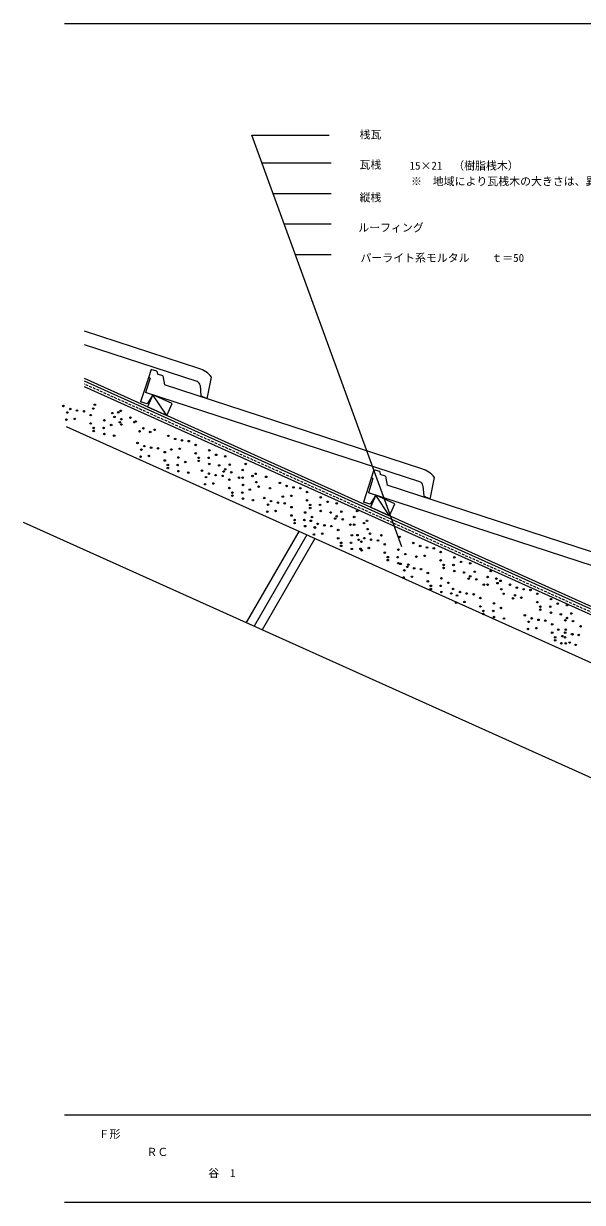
# Model space of a CAD drawing. Units: millimetres, scale not verified. Extents: x -207 to 218, y -140 to 130.
# Drawn here: x -206.9 to -78.9, y -140 to 130 of the extents above; entities that cross this region are included whole.
import ezdxf
from ezdxf.enums import TextEntityAlignment as Align

# ---------------------------------------------------------------- set-up
doc = ezdxf.new("R2010")
doc.units = ezdxf.units.MM
doc.header["$LTSCALE"] = 0.5
doc.linetypes.add('DASHED1', pattern=[1.8, 1.2, -0.6])
for name, color, linetype, lineweight in [('0-0', 5, 'Continuous', 18), ('0-1', 7, 'Continuous', 18), ('1-0', 7, 'Continuous', 18), ('1-1', 7, 'Continuous', 18), ('1-2', 3, 'Continuous', 18), ('1-4', 7, 'Continuous', 18)]:
    doc.layers.add(name, color=color, linetype=linetype, lineweight=lineweight)
doc.styles.add('ＭＳ ゴシック', font='')
doc.styles.get('ＭＳ ゴシック').set_extended_font_data('MS Gothic')

msp = doc.modelspace()

# ---------------------------------------------------------------- linework, layer by layer
at = {"layer": '0-0'}
for p, q in [((-197.5676, 130.0135), (202.4324, 130.0135)), ((202.4324, -119.9865), (-197.5676, -119.9865)), ((202.4324, -139.9865), (-197.5676, -139.9865))]:
    msp.add_line(p, q, dxfattribs=at)
at = {"layer": '0-1'}
for p, q in [((-152.2887, 98.1171), (-136.428, 98.1171)), ((-149.7409, 91.1171), (-136.428, 91.1171)), ((-147.1931, 84.1171), (-136.428, 84.1171)), ((-144.6453, 77.1171), (-136.428, 77.1171))]:
    msp.add_line(p, q, dxfattribs=at)
at = {"layer": '1-0'}
for p, q in [((3.2436, -39.5395), (-192.973, 48.758)), ((3.2436, -40.1975), (-192.973, 48.1)), ((3.2436, -41.5134), (-192.973, 46.7841)), ((3.2436, -52.4792), (-197.0766, 37.6649)), ((3.2436, -78.7973), (-206.9254, 15.7788)), ((-143.8584, 13.7166), (-155.9195, -7.1739)), ((-142.0252, 12.8917), (-154.0864, -7.9988)), ((-140.1921, 12.0668), (-152.2532, -8.8237))]:
    msp.add_line(p, q, dxfattribs=at)
at = {"layer": '1-0', "linetype": 'DASHED1'}
msp.add_line((3.2436, -40.8554), (-192.973, 47.4421), dxfattribs=at)
at = {"layer": '1-0'}
for centre in [(-197.7987, 42.4248), (-196.9065, 40.9315), (-196.235, 41.7298), (-194.6713, 41.3823), (-193.1076, 41.2086), (-191.5439, 40.3399), (-190.9459, 41.8378), (-190.5985, 42.7066), (-186.6023, 40.7954), (-185.2124, 40.9691), (-184.6911, 41.3166), (-197.1037, 39.2974), (-195.1925, 39.4711), (-191.5439, 38.4287), (-188.4165, 39.1237), (-186.8528, 38.0812), (-186.0811, 39.9266), (-184.8649, 38.7104), (-184.5174, 39.4054), (-184.5174, 38.1892), (-182.4324, 39.7529), (-181.5637, 38.7104), (-181.2162, 38.8842), (-190.8489, 37.3862), (-190.8489, 36.6912), (-188.5902, 37.3862), (-188.4165, 35.9962), (-186.1578, 35.6487), (-180.3475, 36.6255), (-179.4788, 37.3205), (-177.9151, 36.4517), (-176.8726, 36.973), (-173.7452, 35.583), (-180.8155, 33.9332), (-179.9233, 32.4399), (-179.2518, 33.2382), (-177.6881, 32.8907), (-176.1244, 32.717), (-173.0502, 32.4556), (-172.1815, 34.888), (-171.139, 32.6293), (-170.6178, 34.5405), (-169.0541, 34.3668), (-167.4903, 33.4981), (-164.3629, 32.2819), (-180.1205, 30.8058), (-178.2093, 30.9795), (-174.5607, 31.8483), (-174.5607, 29.9371), (-171.4333, 30.6321), (-169.8696, 29.5896), (-167.4903, 31.5869), (-166.7954, 30.5444), (-166.7954, 29.8494), (-164.5367, 30.5444), (-162.7992, 31.2394), (-160.7143, 30.8919), (-173.8657, 28.8946), (-173.8657, 28.1996), (-171.607, 28.8946), (-171.4333, 27.5046), (-169.1746, 27.1571), (-166.0237, 27.633), (-164.46, 26.938), (-164.3629, 29.1544), (-162.1042, 28.807), (-161.0618, 27.417), (-160.7143, 27.9382), (-159.6718, 28.9807), (-159.3243, 27.2432), (-156.7181, 27.7645), (-156.0232, 29.1544), (-153.7645, 26.8958), (-165.3287, 24.5056), (-165.1315, 26.1397), (-163.4175, 24.6793), (-162.8963, 26.5905), (-161.3326, 26.4168), (-159.7689, 25.5481), (-157.5869, 26.027), (-156.7181, 26.027), (-156.6415, 24.3318), (-154.4595, 26.3745), (-153.5907, 24.9846), (-151.332, 26.2008), (-148.2046, 24.8108), (-159.7689, 23.6369), (-159.0739, 22.5944), (-159.0739, 21.8994), (-156.8152, 22.5944), (-155.0777, 23.2894), (-153.0695, 23.9421), (-150.4633, 23.5946), (-147.5097, 21.6834), (-146.6409, 24.1158), (-145.5985, 21.8571), (-145.0772, 23.7683), (-143.5135, 23.5946), (-141.9498, 22.7259), (-138.8224, 21.5097), (-156.6415, 21.2044), (-154.3828, 20.8569), (-151.7797, 21.3328), (-150.8875, 19.8395), (-150.216, 20.6378), (-148.6523, 20.2903), (-147.0886, 20.1166), (-145.5249, 19.2478), (-141.9498, 20.8147), (-141.2548, 19.7722), (-141.2548, 19.0772), (-138.9961, 19.7722), (-137.2587, 20.4672), (-135.1737, 20.1197), (-151.0847, 18.2054), (-149.1735, 18.3791), (-145.5249, 17.3366), (-144.8299, 16.2942), (-142.5712, 16.2942), (-142.3975, 18.0316), (-141.0967, 16.1282), (-140.8338, 16.9892), (-138.8224, 18.3822), (-136.5637, 18.0348), (-135.5212, 16.6448), (-135.1737, 17.166), (-134.1313, 18.2085), (-133.7838, 16.471), (-131.1776, 16.9923), (-130.4826, 18.3822), (-128.2239, 16.1236), (-144.8299, 15.5992), (-142.3975, 14.9042), (-140.2045, 14.635), (-140.1388, 14.5567), (-139.533, 15.4333), (-137.9693, 15.0858), (-136.4056, 14.912), (-134.8419, 14.0433), (-132.0463, 15.2548), (-131.1776, 15.2548), (-128.9189, 15.6023), (-128.0502, 14.2124), (-140.4018, 13.0008), (-138.4906, 13.1746), (-134.8419, 12.1321), (-134.1469, 11.0896), (-131.8882, 11.0896), (-131.7145, 12.8271), (-130.4138, 12.8412), (-130.1508, 11.7846), (-129.5216, 11.3479), (-128.8501, 12.1462), (-127.529, 13.1699), (-127.2863, 11.7987), (-125.7226, 11.625), (-124.9228, 12.8224), (-124.1589, 10.7562), (-120.7435, 12.4499), (-117.6161, 11.0599), (-134.1469, 10.3947), (-131.7145, 9.6997), (-129.7188, 9.7138), (-129.4558, 9.3522), (-127.8076, 9.8875), (-124.1589, 8.845), (-121.0315, 9.54), (-119.4678, 8.4975), (-116.9211, 7.9325), (-116.0524, 10.3649), (-115.0099, 8.1062), (-114.4887, 10.0174), (-112.925, 9.8437), (-111.3613, 8.975), (-123.464, 7.8026), (-123.464, 7.1076), (-121.2053, 7.8026), (-121.0315, 6.4126), (-120.5525, 6.267), (-118.9888, 5.5721), (-118.7728, 6.0651), (-111.3613, 7.0638), (-110.6663, 6.0213), (-110.6663, 5.3263), (-108.4076, 6.0213), (-108.2339, 7.7587), (-106.6701, 6.7163), (-104.5852, 6.3688), (-119.8576, 3.1396), (-119.6603, 4.7738), (-117.9464, 3.3134), (-117.4251, 5.2246), (-115.8614, 5.0508), (-114.2977, 4.1821), (-111.1703, 2.9659), (-108.2339, 4.6313), (-105.9752, 4.2838), (-104.9327, 2.8939), (-104.5852, 3.4151), (-103.5427, 4.4576), (-103.1952, 2.7201), (-100.5891, 3.2414), (-99.8941, 4.6313), (-98.5871, 2.8876), (-114.2977, 2.2709), (-113.6027, 1.2284), (-113.6027, 0.5335), (-111.3441, 1.2284), (-111.1703, -0.1615), (-109.6066, 1.9234), (-108.4999, 0.5147), (-101.4578, 1.5039), (-100.5891, 1.5039), (-98.3304, 1.8514), (-97.6354, 2.3726), (-97.4616, 0.4614), (-95.4597, 1.4977), (-93.896, 0.8027), (-92.3323, 0.4552), (-90.7685, 0.2814), (-108.9116, -0.509), (-107.805, -2.6128), (-107.6078, -0.9786), (-106.9363, -0.1803), (-105.8938, -2.439), (-105.3725, -0.5278), (-103.8088, -0.7016), (-102.2451, -1.5703), (-99.1177, -2.7865), (-96.9404, -0.581), (-94.7647, -1.6298), (-94.3342, -0.9285), (-92.8535, -1.456), (-89.2048, -0.5873), (-89.2048, -2.4985), (-86.0774, -1.8035), (-84.5137, -2.846), (-102.2451, -3.4815), (-101.5502, -4.524), (-101.5502, -5.2189), (-99.2915, -4.524), (-97.554, -3.829), (-92.0646, -5.5116), (-88.5099, -3.541), (-88.5099, -4.2359), (-86.2512, -3.541), (-86.0774, -4.9309), (-83.8187, -5.2784), (-82.4288, -3.1935), (-81.3863, -5.1047), (-99.1177, -5.9139), (-96.859, -6.2614), (-91.1724, -7.0049), (-90.5009, -6.2066), (-88.9372, -6.5541), (-87.3735, -6.7279), (-85.8098, -7.5966), (-82.7763, -6.6684), (-82.4288, -6.1471), (-81.0388, -6.8421), (-79.3014, -8.0583), (-91.3696, -8.6391), (-89.4584, -8.4653), (-85.8098, -9.5078), (-85.1148, -10.5503), (-84.3948, -8.7987), (-83.5026, -10.292), (-82.8561, -10.5503), (-82.8311, -9.4937), (-82.6824, -8.8128), (-81.2674, -9.8412), (-81.1186, -9.8553), (-79.7036, -10.0149), (-85.1148, -11.2452), (-83.6998, -11.9261), (-82.6824, -11.9402), (-81.7886, -11.7524), (-80.4237, -12.2877)]:
    msp.add_circle(centre, 0.1737, dxfattribs=at)
at = {"layer": '1-1'}
for p, q in [((-174.1352, 40.281), (-177.2814, 44.9865)), ((-123.0676, 17.3005), (-126.2138, 22.0061))]:
    msp.add_line(p, q, dxfattribs=at)
for points in [[(-174.1352, 40.281), (-172.9041, 43.0167), (-177.2814, 44.9865), (-178.5124, 42.2507)], [(-123.0676, 17.3005), (-121.8365, 20.0363), (-126.2138, 22.0061), (-127.4448, 19.2703)]]:
    msp.add_lwpolyline(points, close=True, dxfattribs=at)
at = {"layer": '1-2'}
for p, q in [((-166.7634, 51.0358), (-192.973, 59.5843)), ((-167.1704, 48.013), (-192.973, 56.4287)), ((-177.9383, 48.777), (-178.9926, 45.5446)), ((-177.6985, 50.8025), (-178.3186, 48.9011)), ((-177.9383, 48.777), (-178.3186, 48.9011)), ((-176.3675, 50.3684), (-177.6985, 50.8025)), ((-176.3675, 50.3684), (-176.2459, 49.6976)), ((-175.0324, 49.3018), (-176.2459, 49.6976)), ((-175.0324, 49.3018), (-174.6398, 47.2805)), ((-164.8211, 44.0912), (-163.8485, 49.0332)), ((-115.6958, 28.0554), (-174.6398, 47.2805)), ((-166.4836, 47.1408), (-166.2942, 44.7345)), ((-116.1029, 25.0326), (-178.9926, 45.5446)), ((-164.8211, 44.0912), (-166.2942, 44.7345)), ((-126.6309, 27.8221), (-127.251, 25.9206)), ((-125.2999, 27.388), (-126.6309, 27.8221)), ((-125.2999, 27.388), (-125.1783, 26.7172)), ((-126.8707, 25.7966), (-127.925, 22.5642)), ((-126.8707, 25.7966), (-127.251, 25.9206)), ((-123.9648, 26.3214), (-125.1783, 26.7172)), ((-123.9648, 26.3214), (-123.5722, 24.3)), ((-64.6282, 5.0749), (-123.5722, 24.3)), ((-113.7535, 21.1108), (-112.7808, 26.0528)), ((-65.0353, 2.0521), (-127.925, 22.5642)), ((-115.416, 24.1603), (-115.2266, 21.754)), ((-113.7535, 21.1108), (-115.2266, 21.754))]:
    msp.add_line(p, q, dxfattribs=at)
at = {"layer": '1-2', "color": 7}
for p, q in [((-178.3186, 48.9011), (-180.1171, 43.387)), ((-177.6985, 50.8025), (-178.3186, 48.9011)), ((-126.6309, 27.8221), (-127.251, 25.9206)), ((-127.251, 25.9206), (-129.0495, 20.4065))]:
    msp.add_line(p, q, dxfattribs=at)
for points in [[(-177.2814, 44.9865), (-178.596, 42.8908), (-180.1171, 43.387)], [(-126.2138, 22.0061), (-127.5284, 19.9104), (-129.0495, 20.4065)]]:
    msp.add_lwpolyline(points, dxfattribs=at)
at = {"layer": '1-2'}
for centre, radius, start, end in [((-168.5588, 45.2996), 6.0106, 38.40166, 72.6198), ((-167.4805, 47.0623), 1, 4.5006, 71.93536), ((-117.4912, 22.3191), 6.0106, 38.40166, 72.6198), ((-116.4129, 24.0819), 1, 4.5006, 71.93536)]:
    msp.add_arc(centre, radius, start, end, dxfattribs=at)
at = {"layer": '1-4'}
for p, q in [((-154.5909, 104.4424), (-136.9049, 104.4424)), ((-120.2691, 10.1441), (-154.5909, 104.4424))]:
    msp.add_line(p, q, dxfattribs=at)

# ---------------------------------------------------------------- texts
at = {"layer": '0-0', "color": 7, "style": 'ＭＳ ゴシック'}
msp.add_text('Ｆ形', height=1.833, dxfattribs=at).set_placement((-189.7297, -125.7973), align=Align.BOTTOM_LEFT)
at = {"layer": '0-1', "style": 'ＭＳ ゴシック'}
for s, p in [('瓦桟', (-129.9415, 96.2287)), ('縦桟', (-129.9415, 88.7248))]:
    msp.add_text(s, height=1.833, dxfattribs=at).set_placement(p, align=Align.BOTTOM_LEFT)
at = {"layer": '1-0', "style": 'ＭＳ ゴシック'}
for s, p in [('15×21\u3000（樹脂桟木）', (-118.4607, 96.001)), ('※\u3000地域により瓦桟木の大きさは、異なります', (-118.1527, 92.4113)), ('ルーフィング', (-130.2337, 81.8117)), ('パーライト系モルタル\u3000\u3000ｔ＝50', (-129.7297, 74.876))]:
    msp.add_text(s, height=1.833, dxfattribs=at).set_placement(p, align=Align.BOTTOM_LEFT)
at = {"layer": '1-4', "style": 'ＭＳ ゴシック'}
for s, p in [('桟瓦', (-129.9415, 103.1198)), ('ＲＣ', (-178.7681, -129.91)), ('谷\u30001', (-164.6024, -134.7264))]:
    msp.add_text(s, height=1.833, dxfattribs=at).set_placement(p, align=Align.BOTTOM_LEFT)

doc.saveas('drawing.dxf')
